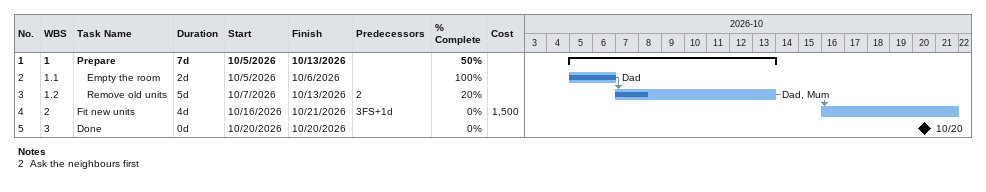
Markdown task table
| ID | WBS | Task | Duration | Start | Finish | Predecessors | Resources | % complete | Cost |
|---|---|---|---|---|---|---|---|---|---|
| 1 | 1 | **Prepare** | 7d | 2026-10-05 | 2026-10-13 |  |  | 50 |  |
| 2 | 1.1 | Empty the room | 2d | 2026-10-05 | 2026-10-06 |  | Dad | 100 |  |
| 3 | 1.2 | Remove old units | 5d | 2026-10-07 | 2026-10-13 | 2 | Dad, Mum | 20 |  |
| 4 | 2 | Fit new units | 4d | 2026-10-16 | 2026-10-21 | 3FS+1d |  | 0 | 1500 |
| 5 | 3 | Done | 0d | 2026-10-20 | 2026-10-20 |  |  | 0 |  |

Notes
- 2: Ask the neighbours first
